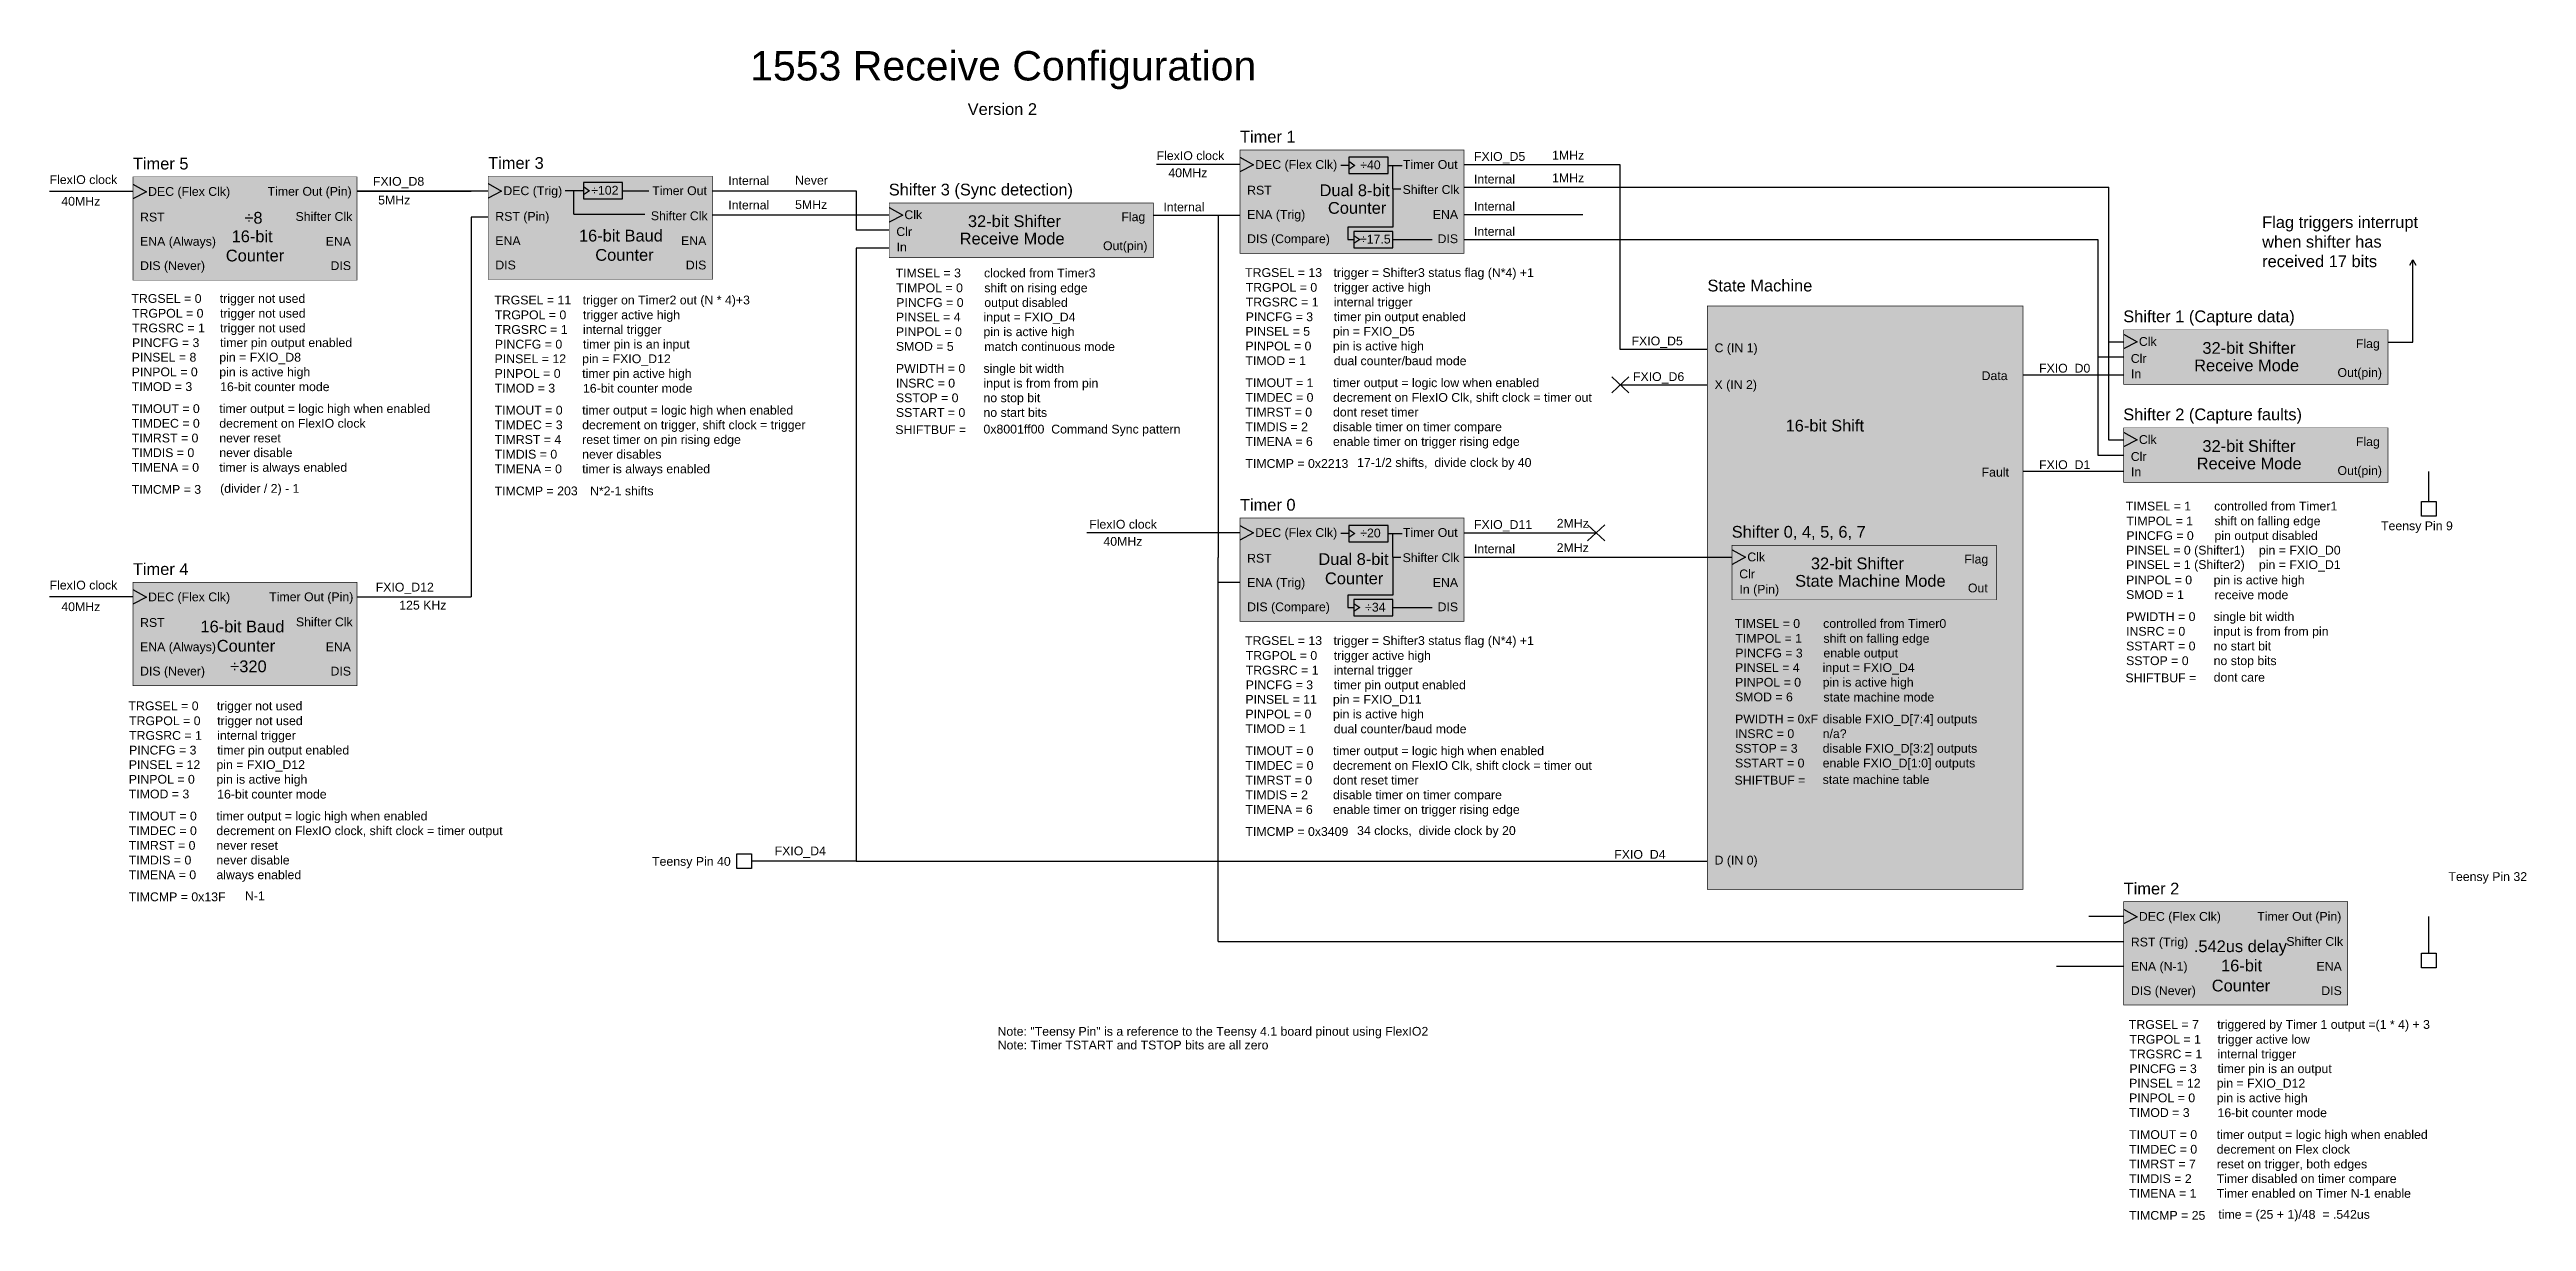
# Model space of a CAD drawing. Header units: inches. Extents: x 0.2 to 42.3, y -0.4 to 19.5.
import ezdxf
from ezdxf.enums import TextEntityAlignment as Align

# ---------------------------------------------------------------- set-up
doc = ezdxf.new("R2010")
doc.units = ezdxf.units.IN
doc.header["$MEASUREMENT"] = 0
doc.layers.add('Fills', color=7, linetype='Continuous')
doc.styles.get("Standard").update_dxf_attribs({"font": 'arial.ttf'})

msp = doc.modelspace()

# ---------------------------------------------------------------- hatches: boundary and pattern name
at = {"layer": 'Fills'}
h = msp.add_hatch(color=256, dxfattribs=at)
h.set_gradient(color1=(14, 241, 241), color2=(111, 246, 246), one_color=1)
h.paths.add_polyline_path([(20.435, 17.835), (20.435, 16.076), (24.25, 16.076), (24.25, 17.835)])
h = msp.add_hatch(color=256, dxfattribs=at)
h.set_gradient(color1=(14, 241, 241), color2=(189, 251, 251), one_color=1)
h.paths.add_polyline_path([(20.435, 17.835), (20.435, 16.076), (24.25, 16.076), (24.25, 17.835)])
h = msp.add_hatch(color=256, dxfattribs=at)
h.set_gradient(color1=(238, 183, 17), color2=(245, 212, 112), one_color=1)
h.paths.add_polyline_path([(1.585, 17.377), (1.585, 15.618), (5.401, 15.618), (5.401, 17.377)])
h = msp.add_hatch(color=256, dxfattribs=at)
h.set_gradient(color1=(14, 241, 241), color2=(111, 246, 246), one_color=1)
h.paths.add_polyline_path([(1.585, 17.377), (1.585, 15.618), (5.401, 15.618), (5.401, 17.377)])
h = msp.add_hatch(color=256, dxfattribs=at)
h.set_gradient(color1=(14, 241, 241), color2=(189, 251, 251), one_color=1)
h.paths.add_polyline_path([(1.585, 17.377), (1.585, 15.618), (5.401, 15.618), (5.401, 17.377)])
h = msp.add_hatch(color=256, dxfattribs=at)
h.set_gradient(color1=(238, 183, 17), color2=(245, 212, 112), one_color=1)
h.paths.add_polyline_path([(7.634, 17.388), (7.634, 15.629), (11.45, 15.629), (11.45, 17.388)])
h = msp.add_hatch(color=256, dxfattribs=at)
h.set_gradient(color1=(14, 241, 241), color2=(111, 246, 246), one_color=1)
h.paths.add_polyline_path([(7.634, 17.388), (7.634, 15.629), (11.45, 15.629), (11.45, 17.388)])
h = msp.add_hatch(color=256, dxfattribs=at)
h.set_gradient(color1=(14, 241, 241), color2=(189, 251, 251), one_color=1)
h.paths.add_polyline_path([(7.634, 17.388), (7.634, 15.629), (11.45, 15.629), (11.45, 17.388)])
h = msp.add_hatch(color=256, dxfattribs=at)
h.set_gradient(color1=(46, 245, 10), color2=(200, 252, 189), one_color=1)
h.paths.add_polyline_path([(14.462, 16.932), (14.462, 16.002), (18.962, 16.002), (18.962, 16.932)])
h = msp.add_hatch(color=256, dxfattribs=at)
h.set_gradient(color1=(14, 241, 241), color2=(111, 246, 246), one_color=1)
h.paths.add_polyline_path([(28.395, 15.178), (28.395, 5.247), (33.767, 5.247), (33.767, 15.178)])
h = msp.add_hatch(color=256, dxfattribs=at)
h.set_gradient(color1=(227, 132, 251), color2=(247, 222, 253), one_color=1)
h.paths.add_polyline_path([(28.395, 15.178), (28.395, 5.247), (33.767, 5.247), (33.767, 15.178)])
h = msp.add_hatch(color=256, dxfattribs=at)
h.set_gradient(color1=(46, 245, 10), color2=(200, 252, 189), one_color=1)
h.paths.add_polyline_path([(35.482, 14.773), (35.482, 13.844), (39.982, 13.844), (39.982, 14.773)])
h = msp.add_hatch(color=256, dxfattribs=at)
h.set_gradient(color1=(46, 245, 10), color2=(200, 252, 189), one_color=1)
h.paths.add_polyline_path([(35.482, 13.104), (35.482, 12.175), (39.982, 12.175), (39.982, 13.104)])
h = msp.add_hatch(color=256, dxfattribs=at)
h.set_gradient(color1=(14, 241, 241), color2=(111, 246, 246), one_color=1)
h.paths.add_polyline_path([(20.435, 11.569), (20.435, 9.81), (24.25, 9.81), (24.25, 11.569)])
h = msp.add_hatch(color=256, dxfattribs=at)
h.set_gradient(color1=(14, 241, 241), color2=(189, 251, 251), one_color=1)
h.paths.add_polyline_path([(20.435, 11.569), (20.435, 9.81), (24.25, 9.81), (24.25, 11.569)])
h = msp.add_hatch(color=256, dxfattribs=at)
h.set_gradient(color1=(46, 245, 10), color2=(200, 252, 189), one_color=1)
h.paths.add_polyline_path([(28.815, 11.105), (28.815, 10.176), (33.315, 10.176), (33.315, 11.105)])
h = msp.add_hatch(color=256, dxfattribs=at)
h.set_gradient(color1=(238, 183, 17), color2=(245, 212, 112), one_color=1)
h.paths.add_polyline_path([(1.585, 10.475), (1.585, 8.716), (5.401, 8.716), (5.401, 10.475)])
h = msp.add_hatch(color=256, dxfattribs=at)
h.set_gradient(color1=(14, 241, 241), color2=(111, 246, 246), one_color=1)
h.paths.add_polyline_path([(1.585, 10.475), (1.585, 8.716), (5.401, 8.716), (5.401, 10.475)])
h = msp.add_hatch(color=256, dxfattribs=at)
h.set_gradient(color1=(14, 241, 241), color2=(189, 251, 251), one_color=1)
h.paths.add_polyline_path([(1.585, 10.475), (1.585, 8.716), (5.401, 8.716), (5.401, 10.475)])
h = msp.add_hatch(color=256, dxfattribs=at)
h.set_gradient(color1=(14, 241, 241), color2=(189, 251, 251), one_color=1)
h.paths.add_polyline_path([(35.482, 5.036), (35.482, 3.277), (39.297, 3.277), (39.297, 5.036)])
h = msp.add_hatch(color=256, dxfattribs=at)
h.set_gradient(color1=(14, 241, 241), color2=(111, 246, 246), one_color=1)
h.paths.add_polyline_path([(35.482, 5.036), (35.482, 3.277), (39.297, 3.277), (39.297, 5.036)])

# ---------------------------------------------------------------- linework, layer by layer
for p, q in [((20.435, 17.585), (19.016, 17.585)), ((20.435, 17.71), (20.665, 17.581)), ((20.665, 17.581), (20.435, 17.46)), ((22.291, 17.57), (22.152, 17.57)), ((22.291, 17.641), (22.393, 17.572)), ((22.393, 17.572), (22.291, 17.501)), ((22.957, 17.57), (23.198, 17.57)), ((23.038, 17.17), (23.038, 17.57)), ((24.25, 17.585), (26.906, 17.585)), ((26.906, 17.585), (26.906, 14.443)), ((1.585, 17.127), (0.166, 17.127)), ((1.585, 17.252), (1.815, 17.123)), ((1.815, 17.123), (1.585, 17.002)), ((7.06, 17.134), (5.401, 17.134)), ((5.401, 17.134), (7.345, 17.134)), ((7.634, 17.134), (7.056, 17.134)), ((7.634, 17.263), (7.864, 17.134)), ((7.864, 17.134), (7.634, 17.013)), ((9.255, 17.139), (8.947, 17.139)), ((9.091, 16.739), (9.091, 17.139)), ((9.255, 17.21), (9.357, 17.141)), ((9.357, 17.141), (9.255, 17.07)), ((9.92, 17.139), (10.372, 17.139)), ((11.45, 17.139), (13.898, 17.139)), ((13.898, 17.139), (13.898, 16.467)), ((23.038, 17.17), (23.176, 17.17)), ((23.038, 17.17), (23.038, 16.521)), ((24.25, 17.199), (35.232, 17.199)), ((35.232, 14.565), (35.232, 17.199)), ((7.634, 16.689), (7.345, 16.689)), ((7.345, 16.689), (7.345, 10.225)), ((9.091, 16.739), (10.302, 16.739)), ((14.462, 16.724), (11.45, 16.724)), ((14.462, 16.467), (13.898, 16.467)), ((14.462, 16.724), (14.212, 16.724)), ((14.462, 16.856), (14.692, 16.727)), ((14.692, 16.727), (14.462, 16.606)), ((18.962, 16.724), (20.435, 16.724)), ((20.065, 16.724), (20.065, 10.895)), ((22.273, 16.521), (22.273, 16.309)), ((23.038, 16.521), (22.273, 16.521)), ((24.25, 16.737), (26.271, 16.737)), ((14.462, 16.16), (13.898, 16.16)), ((13.898, 16.16), (13.898, 5.726)), ((22.273, 16.309), (22.375, 16.309)), ((22.375, 16.38), (22.477, 16.311)), ((22.477, 16.311), (22.375, 16.24)), ((23.04, 16.309), (23.705, 16.309)), ((24.25, 16.309), (35.043, 16.309)), ((35.043, 16.309), (35.043, 12.64)), ((40.355, 15.873), (40.407, 15.965)), ((40.407, 14.565), (40.407, 15.965)), ((40.407, 15.965), (40.459, 15.873)), ((26.906, 14.443), (28.395, 14.443)), ((35.482, 14.565), (35.232, 14.565)), ((35.232, 12.896), (35.232, 14.565)), ((35.482, 14.697), (35.712, 14.568)), ((35.712, 14.568), (35.482, 14.447)), ((39.982, 14.565), (40.407, 14.565)), ((26.767, 13.701), (27.059, 13.973)), ((27.059, 13.701), (26.767, 13.973)), ((35.482, 14.003), (33.767, 14.003)), ((35.482, 14.308), (35.043, 14.308)), ((26.913, 13.837), (28.395, 13.837)), ((35.482, 12.896), (35.232, 12.896)), ((35.482, 13.029), (35.712, 12.899)), ((35.712, 12.899), (35.482, 12.779)), ((35.482, 12.36), (33.767, 12.36)), ((35.043, 12.64), (35.482, 12.64)), ((40.677, 11.848), (40.677, 12.363)), ((20.435, 11.444), (20.665, 11.315)), ((26.355, 11.183), (26.647, 11.455)), ((26.647, 11.183), (26.355, 11.455)), ((20.435, 11.319), (17.825, 11.319)), ((20.665, 11.315), (20.435, 11.194)), ((22.291, 11.305), (22.152, 11.305)), ((22.291, 11.376), (22.393, 11.307)), ((22.393, 11.307), (22.291, 11.236)), ((22.957, 11.305), (23.198, 11.305)), ((23.038, 10.904), (23.038, 11.305)), ((24.25, 11.319), (26.501, 11.319)), ((28.815, 11.029), (29.045, 10.9)), ((20.065, 4.362), (20.065, 10.895)), ((23.038, 10.904), (23.176, 10.904)), ((23.038, 10.904), (23.038, 10.255)), ((24.25, 10.904), (28.395, 10.904)), ((28.395, 10.904), (28.815, 10.904)), ((29.045, 10.9), (28.815, 10.779)), ((1.585, 10.225), (0.166, 10.225)), ((1.585, 10.35), (1.815, 10.221)), ((1.815, 10.221), (1.585, 10.1)), ((5.401, 10.225), (7.345, 10.225)), ((20.065, 10.475), (20.435, 10.475)), ((22.273, 10.255), (22.273, 10.043)), ((23.038, 10.255), (22.273, 10.255)), ((22.273, 10.043), (22.375, 10.043)), ((22.375, 10.114), (22.477, 10.046)), ((22.477, 10.046), (22.375, 9.975)), ((23.04, 10.043), (23.705, 10.043)), ((13.898, 5.726), (12.12, 5.726)), ((13.898, 5.726), (28.395, 5.726)), ((35.482, 4.786), (34.89, 4.786)), ((35.482, 4.911), (35.712, 4.781)), ((35.712, 4.781), (35.482, 4.661)), ((40.677, 4.163), (40.677, 4.786)), ((20.065, 4.362), (35.482, 4.362)), ((34.338, 3.939), (35.482, 3.939))]:
    msp.add_line(p, q)
for points in [[(22.291, 17.709), (22.291, 17.432), (22.957, 17.432), (22.957, 17.709)], [(9.255, 17.278), (9.255, 17), (9.92, 17), (9.92, 17.278)], [(22.375, 16.448), (22.375, 16.17), (23.04, 16.17), (23.04, 16.448)], [(40.552, 11.598), (40.552, 11.848), (40.802, 11.848), (40.802, 11.598)], [(22.291, 11.443), (22.291, 11.166), (22.957, 11.166), (22.957, 11.443)], [(22.375, 10.182), (22.375, 9.905), (23.04, 9.905), (23.04, 10.182)], [(11.87, 5.601), (11.87, 5.851), (12.12, 5.851), (12.12, 5.601)], [(40.552, 3.913), (40.552, 4.163), (40.802, 4.163), (40.802, 3.913)]]:
    msp.add_lwpolyline(points, close=True)
at = {"layer": 'Fills', "const_width": 0.01}
for points in [[(20.435, 17.835), (20.435, 16.076), (24.25, 16.076), (24.25, 17.835)], [(1.585, 17.377), (1.585, 15.618), (5.401, 15.618), (5.401, 17.377)], [(7.634, 17.388), (7.634, 15.629), (11.45, 15.629), (11.45, 17.388)], [(14.462, 16.932), (14.462, 16.002), (18.962, 16.002), (18.962, 16.932)], [(28.395, 15.178), (28.395, 5.247), (33.767, 5.247), (33.767, 15.178)], [(35.482, 14.773), (35.482, 13.844), (39.982, 13.844), (39.982, 14.773)], [(35.482, 13.104), (35.482, 12.175), (39.982, 12.175), (39.982, 13.104)], [(20.435, 11.569), (20.435, 9.81), (24.25, 9.81), (24.25, 11.569)], [(28.815, 11.105), (28.815, 10.176), (33.315, 10.176), (33.315, 11.105)], [(1.585, 10.475), (1.585, 8.716), (5.401, 8.716), (5.401, 10.475)], [(35.482, 5.036), (35.482, 3.277), (39.297, 3.277), (39.297, 5.036)]]:
    msp.add_lwpolyline(points, close=True, dxfattribs=at)

# ---------------------------------------------------------------- texts
for s, height, p in [('1553 Receive Configuration', 0.5, (16.404, 19.017)), ('÷40', 0.15, (22.657, 17.505)), ('÷102', 0.15, (9.621, 17.073)), ('Dual 8-bit', 0.2, (22.388, 17.048)), ('Counter', 0.2, (22.43, 16.748)), ('16-bit ', 0.2, (3.654, 16.264)), ('÷8', 0.2, (3.638, 16.58)), ('Counter', 0.2, (3.664, 15.937)), ('÷17.5', 0.15, (22.74, 16.242)), ('÷20', 0.15, (22.657, 11.239)), ('Dual 8-bit', 0.2, (22.368, 10.77)), ('Counter', 0.2, (22.379, 10.442)), ('÷34', 0.15, (22.74, 9.976)), ('.542us delay', 0.2, (37.469, 4.179)), ('16-bit', 0.2, (37.49, 3.851)), ('Counter', 0.2, (37.479, 3.51))]:
    msp.add_text(s, height=height).set_placement(p, align=Align.CENTER)
for s, height, p in [('Version 2', 0.2, (15.799, 18.43)), ('Timer 1', 0.2, (20.435, 17.96)), ('Timer 3', 0.2, (7.634, 17.513)), ('FlexIO clock', 0.15, (19.016, 17.662)), ('FXIO_D5', 0.15, (24.42, 17.649)), ('1MHz', 0.15, (25.749, 17.67)), ('FlexIO clock', 0.15, (0.166, 17.254)), ('FXIO_D8', 0.15, (5.672, 17.225)), ('Internal', 0.15, (11.722, 17.237)), ('Never', 0.15, (12.86, 17.244)), ('40MHz', 0.15, (19.216, 17.37)), ('DEC (Flex Clk)', 0.15, (20.694, 17.511)), ('Internal', 0.15, (24.42, 17.263)), ('1MHz', 0.15, (25.749, 17.284)), ('40MHz', 0.15, (0.366, 16.886)), ('DEC (Flex Clk)', 0.15, (1.844, 17.053)), ('5MHz', 0.15, (5.761, 16.906)), ('DEC (Trig)', 0.15, (7.893, 17.065)), ('Internal', 0.15, (11.722, 16.822)), ('5MHz', 0.15, (12.86, 16.829)), ('Shifter 3 (Sync detection)', 0.2, (14.455, 17.06)), ('Internal', 0.15, (19.131, 16.788)), ('RST', 0.15, (20.557, 17.075)), ('Internal', 0.15, (24.42, 16.801)), ('RST', 0.15, (1.707, 16.617)), ('RST (Pin)', 0.15, (7.756, 16.629)), ('16-bit Baud', 0.2, (9.18, 16.276)), ('Clr', 0.15, (14.584, 16.369)), ('Clk', 0.15, (14.721, 16.657)), ('32-bit Shifter', 0.2, (15.803, 16.522)), ('Flag', 0.15, (18.416, 16.622)), ('ENA (Trig)', 0.15, (20.557, 16.661)), ('Internal', 0.15, (24.42, 16.373)), ('ENA (Always)', 0.15, (1.707, 16.203)), ('ENA', 0.15, (7.756, 16.215)), ('Counter', 0.2, (9.458, 15.948)), ('In', 0.15, (14.588, 16.107)), ('Receive Mode', 0.2, (15.663, 16.226)), ('DIS (Compare)', 0.15, (20.557, 16.248)), ('DIS (Never)', 0.15, (1.707, 15.79)), ('DIS', 0.15, (7.756, 15.801)), ('TIMSEL = 3', 0.15, (14.572, 15.665)), ('clocked from Timer3', 0.15, (16.077, 15.665)), ('TRGSEL = 13', 0.15, (20.523, 15.672)), ('trigger = Shifter3 status flag (N*4) +1', 0.15, (22.028, 15.672)), ('State Machine', 0.2, (28.395, 15.426)), ('TRGSEL = 0', 0.15, (1.56, 15.231)), ('trigger not used', 0.15, (3.065, 15.231)), ('TIMPOL = 0', 0.15, (14.582, 15.412)), ('PINCFG = 0', 0.15, (14.582, 15.162)), ('shift on rising edge', 0.15, (16.082, 15.412)), ('output disabled', 0.15, (16.082, 15.162)), ('TRGPOL = 0', 0.15, (20.533, 15.42)), ('TRGSRC = 1', 0.15, (20.533, 15.17)), ('trigger active high', 0.15, (22.033, 15.42)), ('internal trigger', 0.15, (22.033, 15.17)), ('TRGPOL = 0', 0.15, (1.57, 14.979)), ('TRGSRC = 1', 0.15, (1.57, 14.729)), ('trigger not used', 0.15, (3.07, 14.979)), ('trigger not used', 0.15, (3.07, 14.729)), ('TRGPOL = 0', 0.15, (7.748, 14.953)), ('TRGSRC = 1', 0.15, (7.748, 14.703)), ('trigger active high', 0.15, (9.248, 14.953)), ('internal trigger', 0.15, (9.248, 14.703)), ('PINSEL = 4', 0.15, (14.577, 14.915)), ('PINPOL = 0', 0.15, (14.577, 14.665)), ('pin is active high', 0.15, (16.068, 14.665)), ('input = FXIO_D4', 0.15, (16.068, 14.915)), ('PINSEL = 5', 0.15, (20.528, 14.672)), ('PINCFG = 3', 0.15, (20.533, 14.92)), ('pin = FXIO_D5', 0.15, (22.019, 14.672)), ('timer pin output enabled', 0.15, (22.033, 14.92)), ('Shifter 1 (Capture data)', 0.2, (35.475, 14.902)), ('PINSEL = 8', 0.15, (1.565, 14.231)), ('PINCFG = 3', 0.15, (1.57, 14.479)), ('pin = FXIO_D8', 0.15, (3.056, 14.231)), ('timer pin output enabled', 0.15, (3.07, 14.479)), ('PINSEL = 12', 0.15, (7.744, 14.205)), ('PINCFG = 0', 0.15, (7.748, 14.453)), ('pin = FXIO_D12', 0.15, (9.235, 14.205)), ('timer pin is an input', 0.15, (9.248, 14.453)), ('SMOD = 5', 0.15, (14.577, 14.415)), ('match continuous mode', 0.15, (16.082, 14.412)), ('PINPOL = 0', 0.15, (20.528, 14.422)), ('pin is active high', 0.15, (22.019, 14.422)), ('FXIO_D5', 0.15, (27.102, 14.508)), ('C (IN 1)', 0.15, (28.516, 14.391)), ('Clr', 0.15, (35.603, 14.21)), ('Clk', 0.15, (35.741, 14.499)), ('32-bit Shifter', 0.2, (36.823, 14.364)), ('Flag', 0.15, (39.436, 14.463)), ('PINPOL = 0', 0.15, (1.565, 13.981)), ('pin is active high', 0.15, (3.056, 13.981)), ('PINPOL = 0', 0.15, (7.744, 13.955)), ('timer pin active high', 0.15, (9.235, 13.955)), ('PWIDTH = 0', 0.15, (14.577, 14.04)), ('INSRC = 0', 0.15, (14.577, 13.79)), ('single bit width', 0.15, (16.068, 14.04)), ('input is from from pin', 0.15, (16.068, 13.79)), ('TIMOD = 1', 0.15, (20.528, 14.172)), ('TIMOUT = 1', 0.15, (20.528, 13.797)), ('timer output = logic low when enabled', 0.15, (22.019, 13.797)), ('dual counter/baud mode', 0.15, (22.033, 14.17)), ('FXIO_D6', 0.15, (27.127, 13.901)), ('X (IN 2)', 0.15, (28.516, 13.765)), ('Data', 0.15, (33.063, 13.917)), ('FXIO_D0', 0.15, (34.041, 14.044)), ('In', 0.15, (35.607, 13.949)), ('Receive Mode', 0.2, (36.683, 14.067)), ('TIMOD = 3', 0.15, (1.565, 13.731)), ('TIMOUT = 0', 0.15, (1.565, 13.356)), ('timer output = logic high when enabled', 0.15, (3.056, 13.356)), ('16-bit counter mode', 0.15, (3.07, 13.729)), ('TIMOD = 3', 0.15, (7.744, 13.705)), ('16-bit counter mode', 0.15, (9.248, 13.703)), ('SSTOP = 0', 0.15, (14.577, 13.54)), ('no stop bit', 0.15, (16.068, 13.54)), ('TIMDEC = 0', 0.15, (20.528, 13.547)), ('decrement on FlexIO Clk, shift clock = timer out', 0.15, (22.019, 13.547)), ('TIMDEC = 0', 0.15, (1.565, 13.106)), ('decrement on FlexIO clock', 0.15, (3.056, 13.106)), ('TIMOUT = 0', 0.15, (7.744, 13.33)), ('TIMDEC = 3', 0.15, (7.744, 13.08)), ('timer output = logic high when enabled', 0.15, (9.235, 13.33)), ('decrement on trigger, shift clock = trigger', 0.15, (9.235, 13.08)), ('SHIFTBUF = ', 0.15, (14.567, 12.998)), ('SSTART = 0', 0.15, (14.577, 13.29)), ('0x8001ff00  Command Sync pattern', 0.15, (16.068, 13.007)), ('no start bits', 0.15, (16.068, 13.29)), ('TIMRST = 0', 0.15, (20.528, 13.297)), ('TIMDIS = 2', 0.15, (20.528, 13.047)), ('dont reset timer', 0.15, (22.019, 13.297)), ('disable timer on timer compare', 0.15, (22.019, 13.047)), ('16-bit Shift', 0.2, (29.726, 13.042)), ('Shifter 2 (Capture faults)', 0.2, (35.475, 13.233)), ('TIMRST = 0', 0.15, (1.565, 12.856)), ('TIMDIS = 0', 0.15, (1.565, 12.606)), ('never reset', 0.15, (3.056, 12.856)), ('never disable', 0.15, (3.056, 12.606)), ('TIMRST = 4', 0.15, (7.744, 12.83)), ('TIMDIS = 0', 0.15, (7.744, 12.58)), ('reset timer on pin rising edge', 0.15, (9.235, 12.83)), ('never disables', 0.15, (9.235, 12.58)), ('TIMENA = 6', 0.15, (20.528, 12.797)), ('enable timer on trigger rising edge', 0.15, (22.019, 12.797)), ('Clr', 0.15, (35.603, 12.541)), ('Clk', 0.15, (35.741, 12.83)), ('32-bit Shifter', 0.2, (36.823, 12.695)), ('Flag', 0.15, (39.436, 12.794)), ('TIMENA = 0', 0.15, (1.565, 12.356)), ('timer is always enabled', 0.15, (3.056, 12.356)), ('TIMENA = 0', 0.15, (7.744, 12.33)), ('timer is always enabled', 0.15, (9.235, 12.33)), ('TIMCMP = 0x2213', 0.15, (20.528, 12.422)), ('17-1/2 shifts,  divide clock by 40', 0.15, (22.429, 12.439)), ('Fault', 0.15, (33.063, 12.274)), ('FXIO_D1', 0.15, (34.041, 12.402)), ('In', 0.15, (35.607, 12.28)), ('Receive Mode', 0.2, (36.726, 12.398)), ('TIMCMP = 3', 0.15, (1.565, 11.981)), ('(divider / 2) - 1', 0.15, (3.07, 11.998)), ('TIMCMP = 203', 0.15, (7.744, 11.955)), ('N*2-1 shifts', 0.15, (9.368, 11.955)), ('Timer 0', 0.2, (20.435, 11.694)), ('TIMSEL = 1', 0.15, (35.518, 11.697)), ('controlled from Timer1', 0.15, (37.023, 11.697)), ('FlexIO clock', 0.15, (17.868, 11.388)), ('DEC (Flex Clk)', 0.15, (20.694, 11.246)), ('FXIO_D11', 0.15, (24.42, 11.383)), ('2MHz', 0.15, (25.828, 11.404)), ('Shifter 0, 4, 5, 6, 7', 0.2, (28.808, 11.234)), ('TIMPOL = 1', 0.15, (35.528, 11.444)), ('shift on falling edge', 0.15, (37.028, 11.444)), ('Teensy Pin 9', 0.15, (39.864, 11.361)), ('40MHz', 0.15, (18.11, 11.096)), ('Internal', 0.15, (24.42, 10.969)), ('2MHz', 0.15, (25.828, 10.989)), ('Clk', 0.15, (29.074, 10.831)), ('PINSEL = 0 (Shifter1)', 0.15, (35.523, 10.947)), ('PINCFG = 0', 0.15, (35.528, 11.194)), ('pin output disabled', 0.15, (37.028, 11.194)), ('pin = FXIO_D0', 0.15, (37.785, 10.947)), ('Timer 4', 0.2, (1.585, 10.6)), ('RST', 0.15, (20.557, 10.809)), ('ENA (Trig)', 0.15, (20.557, 10.396)), ('Clr', 0.15, (28.936, 10.542)), ('State Machine Mode', 0.2, (29.888, 10.399)), ('32-bit Shifter', 0.2, (30.156, 10.696)), ('Flag', 0.15, (32.769, 10.795)), ('PINSEL = 1 (Shifter2)', 0.15, (35.523, 10.701)), ('PINPOL = 0', 0.15, (35.523, 10.44)), ('pin is active high', 0.15, (37.014, 10.44)), ('pin = FXIO_D1', 0.15, (37.785, 10.7)), ('FlexIO clock', 0.15, (0.166, 10.352)), ('40MHz', 0.15, (0.366, 9.984)), ('DEC (Flex Clk)', 0.15, (1.844, 10.151)), ('FXIO_D12', 0.15, (5.719, 10.318)), ('125 KHz', 0.15, (6.12, 10.011)), ('DIS (Compare)', 0.15, (20.557, 9.982)), ('In (Pin)', 0.15, (28.94, 10.281)), ('Out', 0.15, (32.83, 10.303)), ('SMOD = 1', 0.15, (35.523, 10.19)), ('receive mode', 0.15, (37.028, 10.187)), ('RST', 0.15, (1.707, 9.715)), ('16-bit Baud', 0.2, (2.736, 9.622)), ('Shifter Clk', 0.15, (4.361, 9.725)), ('TIMSEL = 0', 0.15, (28.86, 9.698)), ('controlled from Timer0', 0.15, (30.365, 9.698)), ('PWIDTH = 0', 0.15, (35.523, 9.815)), ('INSRC = 0', 0.15, (35.523, 9.565)), ('single bit width', 0.15, (37.014, 9.815)), ('input is from from pin', 0.15, (37.014, 9.565)), ('ENA (Always)', 0.15, (1.707, 9.301)), ('Counter', 0.2, (3.013, 9.294)), ('TRGSEL = 13', 0.15, (20.523, 9.407)), ('TRGPOL = 0', 0.15, (20.533, 9.154)), ('trigger = Shifter3 status flag (N*4) +1', 0.15, (22.028, 9.407)), ('trigger active high', 0.15, (22.033, 9.154)), ('TIMPOL = 1', 0.15, (28.87, 9.445)), ('PINCFG = 3', 0.15, (28.87, 9.195)), ('shift on falling edge', 0.15, (30.37, 9.445)), ('enable output', 0.15, (30.37, 9.195)), ('SSTART = 0', 0.15, (35.523, 9.315)), ('no start bit', 0.15, (37.014, 9.315)), ('DIS (Never)', 0.15, (1.707, 8.888)), ('÷320', 0.2, (3.243, 8.944)), ('TRGSRC = 1', 0.15, (20.533, 8.904)), ('internal trigger', 0.15, (22.033, 8.904)), ('PINSEL = 4', 0.15, (28.865, 8.948)), ('input = FXIO_D4', 0.15, (30.357, 8.948)), ('SHIFTBUF = ', 0.15, (35.513, 8.773)), ('SSTOP = 0', 0.15, (35.523, 9.065)), ('dont care', 0.15, (37.014, 8.783)), ('no stop bits', 0.15, (37.014, 9.065)), ('TRGSEL = 0', 0.15, (1.51, 8.296)), ('trigger not used', 0.15, (3.015, 8.296)), ('PINSEL = 11', 0.15, (20.528, 8.407)), ('PINCFG = 3', 0.15, (20.533, 8.654)), ('pin = FXIO_D11', 0.15, (22.019, 8.407)), ('timer pin output enabled', 0.15, (22.033, 8.654)), ('SMOD = 6', 0.15, (28.865, 8.448)), ('PINPOL = 0', 0.15, (28.865, 8.698)), ('pin is active high', 0.15, (30.357, 8.698)), ('state machine mode', 0.15, (30.37, 8.445)), ('TRGPOL = 0', 0.15, (1.52, 8.043)), ('trigger not used', 0.15, (3.02, 8.043)), ('TIMOD = 1', 0.15, (20.528, 7.907)), ('PINPOL = 0', 0.15, (20.528, 8.157)), ('pin is active high', 0.15, (22.019, 8.157)), ('dual counter/baud mode', 0.15, (22.033, 7.904)), ('PWIDTH = 0xF', 0.15, (28.865, 8.073)), ('disable FXIO_D[7:4] outputs', 0.15, (30.357, 8.073)), ('TRGSRC = 1', 0.15, (1.52, 7.793)), ('PINCFG = 3', 0.15, (1.52, 7.543)), ('timer pin output enabled', 0.15, (3.02, 7.543)), ('internal trigger', 0.15, (3.02, 7.793)), ('TIMOUT = 0', 0.15, (20.528, 7.532)), ('timer output = logic high when enabled', 0.15, (22.019, 7.532)), ('SSTOP = 3', 0.15, (28.865, 7.573)), ('INSRC = 0', 0.15, (28.865, 7.823)), ('disable FXIO_D[3:2] outputs', 0.15, (30.357, 7.573)), ('n/a?', 0.15, (30.357, 7.823)), ('PINSEL = 12', 0.15, (1.515, 7.296)), ('PINPOL = 0', 0.15, (1.515, 7.046)), ('pin = FXIO_D12', 0.15, (3.007, 7.296)), ('pin is active high', 0.15, (3.007, 7.046)), ('TIMDEC = 0', 0.15, (20.528, 7.282)), ('TIMRST = 0', 0.15, (20.528, 7.032)), ('decrement on FlexIO Clk, shift clock = timer out', 0.15, (22.019, 7.282)), ('dont reset timer', 0.15, (22.019, 7.032)), ('SHIFTBUF = ', 0.15, (28.856, 7.031)), ('SSTART = 0', 0.15, (28.865, 7.323)), ('state machine table', 0.15, (30.357, 7.041)), ('enable FXIO_D[1:0] outputs', 0.15, (30.357, 7.323)), ('TIMOD = 3', 0.15, (1.515, 6.796)), ('16-bit counter mode', 0.15, (3.02, 6.793)), ('TIMDIS = 2', 0.15, (20.528, 6.782)), ('disable timer on timer compare', 0.15, (22.019, 6.782)), ('TIMOUT = 0', 0.15, (1.515, 6.421)), ('timer output = logic high when enabled', 0.15, (3.007, 6.421)), ('decrement on FlexIO clock, shift clock = timer output', 0.15, (3.007, 6.171)), ('TIMENA = 6', 0.15, (20.528, 6.532)), ('enable timer on trigger rising edge', 0.15, (22.019, 6.532)), ('34 clocks,  divide clock by 20', 0.15, (22.429, 6.173)), ('TIMDEC = 0', 0.15, (1.515, 6.171)), ('TIMRST = 0', 0.15, (1.515, 5.921)), ('never reset', 0.15, (3.007, 5.921)), ('FXIO_D4', 0.15, (12.512, 5.827)), ('TIMCMP = 0x3409', 0.15, (20.528, 6.157)), ('FXIO_D4', 0.15, (26.808, 5.768)), ('TIMDIS = 0', 0.15, (1.515, 5.671)), ('TIMENA = 0', 0.15, (1.515, 5.421)), ('always enabled', 0.15, (3.007, 5.421)), ('never disable', 0.15, (3.007, 5.671)), ('Teensy Pin 40', 0.15, (10.425, 5.649)), ('D (IN 0)', 0.15, (28.516, 5.67)), ('TIMCMP = 0x13F', 0.15, (1.515, 5.046)), ('N-1', 0.15, (3.493, 5.062)), ('Timer 2', 0.2, (35.482, 5.161)), ('DEC (Flex Clk)', 0.15, (35.741, 4.712)), ('RST (Trig)', 0.15, (35.604, 4.276)), ('ENA (N-1)', 0.15, (35.604, 3.862)), ('DIS (Never)', 0.15, (35.604, 3.448)), ('Note: "Teensy Pin" is a reference to the Teensy 4.1 board pinout using FlexIO2', 0.15, (16.307, 2.756)), ('Note: Timer TSTART and TSTOP bits are all zero', 0.15, (16.31, 2.523))]:
    msp.add_text(s, height=height).set_placement(p)
at = {"color": 1}
for s, height, p in [('Timer 5', 0.2, (1.585, 17.502)), ('TRGSEL = 11', 0.15, (7.738, 15.205)), ('trigger on Timer2 out (N * 4)+3', 0.15, (9.244, 15.205)), ('Teensy Pin 32', 0.15, (41.012, 5.39)), ('TRGSEL = 7', 0.15, (35.57, 2.873)), ('triggered by Timer 1 output =(1 * 4) + 3', 0.15, (37.075, 2.873)), ('TRGPOL = 1', 0.15, (35.58, 2.62)), ('trigger active low', 0.15, (37.08, 2.62)), ('TRGSRC = 1', 0.15, (35.58, 2.37)), ('PINCFG = 3', 0.15, (35.58, 2.12)), ('timer pin is an output', 0.15, (37.08, 2.12)), ('internal trigger', 0.15, (37.08, 2.37)), ('PINSEL = 12', 0.15, (35.575, 1.873)), ('PINPOL = 0', 0.15, (35.575, 1.623)), ('pin = FXIO_D12', 0.15, (37.066, 1.873)), ('pin is active high', 0.15, (37.066, 1.623)), ('TIMOD = 3', 0.15, (35.575, 1.373)), ('16-bit counter mode', 0.15, (37.08, 1.37)), ('TIMOUT = 0', 0.15, (35.575, 0.998)), ('TIMDEC = 0', 0.15, (35.575, 0.748)), ('timer output = logic high when enabled', 0.15, (37.066, 0.998)), ('decrement on Flex clock', 0.15, (37.066, 0.748)), ('TIMRST = 7', 0.15, (35.575, 0.498)), ('reset on trigger, both edges', 0.15, (37.066, 0.498)), ('TIMDIS = 2', 0.15, (35.575, 0.248)), ('TIMENA = 1', 0.15, (35.575, -0.002)), ('Timer disabled on timer compare', 0.15, (37.066, 0.248)), ('Timer enabled on Timer N-1 enable', 0.15, (37.066, -0.002)), ('TIMCMP = 25', 0.15, (35.575, -0.377)), ('time = (25 + 1)/48  = .542us', 0.15, (37.094, -0.36))]:
    msp.add_text(s, height=height, dxfattribs=at).set_placement(p)
for s, p in [('Timer Out', (24.141, 17.513)), ('Timer Out (Pin)', (5.31, 17.055)), ('Timer Out', (11.359, 17.066)), ('Shifter Clk', (24.171, 17.085)), ('Shifter Clk', (5.321, 16.627)), ('Shifter Clk', (11.371, 16.639)), ('ENA', (24.149, 16.661)), ('ENA', (24.149, 16.661)), ('ENA', (5.299, 16.203)), ('ENA', (11.349, 16.215)), ('Out(pin)', (18.86, 16.129)), ('DIS', (24.149, 16.248)), ('DIS', (24.149, 16.248)), ('DIS', (5.299, 15.79)), ('DIS', (11.349, 15.801)), ('Out(pin)', (39.88, 13.971)), ('Out(pin)', (39.88, 12.302)), ('Timer Out', (24.141, 11.247)), ('Shifter Clk', (24.171, 10.819)), ('ENA', (24.149, 10.396)), ('ENA', (24.149, 10.396)), ('Timer Out (Pin)', (5.338, 10.153)), ('DIS', (24.149, 9.982)), ('DIS', (24.149, 9.982)), ('ENA', (5.299, 9.301)), ('DIS', (5.299, 8.888)), ('Timer Out (Pin)', (39.188, 4.713)), ('Shifter Clk', (39.218, 4.286)), ('ENA', (39.196, 3.862)), ('ENA', (39.196, 3.862)), ('DIS', (39.196, 3.448)), ('DIS', (39.196, 3.448))]:
    msp.add_text(s, height=0.15).set_placement(p, align=Align.RIGHT)
at = {"insert": (37.84, 16.706), "char_height": 0.2, "width": 2.99443, "attachment_point": 1}
msp.add_mtext('{Flag triggers interrupt when shifter has received 17 bits}', dxfattribs=at)

doc.saveas('drawing.dxf')
